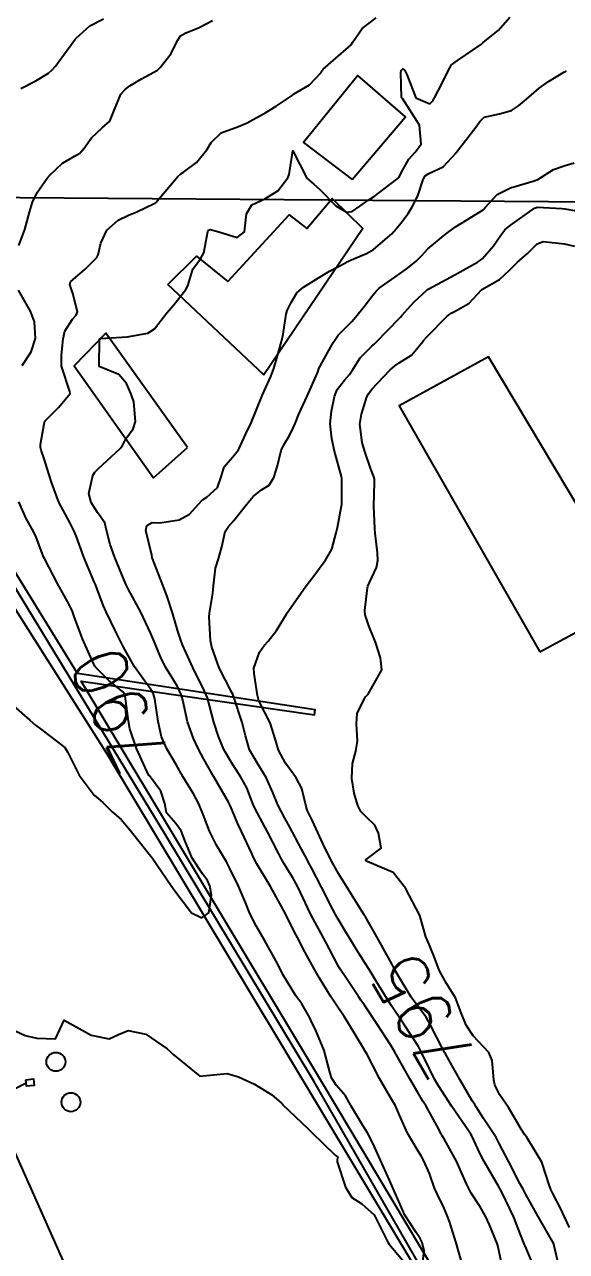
# Model space of a CAD drawing. Header units: metres. Extents: x 307586 to 320046, y 7427249 to 7434250.
# Drawn here: x 319225.3 to 319265.1, y 7428786.1 to 7428876.1 of the extents above; entities that cross this region are included whole.
import ezdxf
from ezdxf.enums import TextEntityAlignment as Align

# ---------------------------------------------------------------- set-up
doc = ezdxf.new("R2010")
doc.units = ezdxf.units.M
doc.header["$MEASUREMENT"] = 0
doc.linetypes.add('CONTINUO', pattern=[0])
for name, color, linetype in [('Canaleta de Drenagem', 151, 'Continuous'), ('Cotas', 45, 'Continuous'), ('Curvas de Nivel 1m', 11, 'Continuous'), ('Curvas de Nivel 5m', 15, 'Continuous'), ('Edificações', 30, 'Continuous'), ('Hidrografia', 140, 'Continuous'), ('Linha Férrea', 20, 'Continuous'), ('Portico', 45, 'Continuous'), ('Postes', 20, 'Continuous'), ('TEXTO', 45, 'Continuous')]:
    doc.layers.add(name, color=color, linetype=linetype)
doc.styles.add('Style-STANDARD', font='STANDARD.shx')

msp = doc.modelspace()

# ---------------------------------------------------------------- linework, layer by layer
at = {"layer": 'Canaleta de Drenagem'}
msp.add_lwpolyline([(319276.11, 7428749.95), (319274.986, 7428751.815), (319260.626, 7428775.893), (319247.188, 7428798.424), (319229.488, 7428827.932), (319246.6, 7428825.449), (319246.655, 7428825.828), (319229.222, 7428828.475), (319213.609, 7428853.82), (319203.287, 7428871.064), (319202.225, 7428870.428), (319205.739, 7428864.844), (319213.686, 7428851.49), (319223.088, 7428835.659), (319231.339, 7428822.646), (319254.93, 7428783.295), (319267.244, 7428762.234), (319274.755, 7428749.95)], dxfattribs=at)
at = {"layer": 'Curvas de Nivel 1m', "flags": 128}
for points, elevation in [([(319225.058, 7428871.414), (319226.16, 7428871.986), (319227.075, 7428872.541), (319227.361, 7428872.783), (319227.593, 7428873.062), (319228.922, 7428874.864), (319229.053, 7428875.041), (319229.075, 7428875.069), (319229.104, 7428875.109), (319230.126, 7428876.022), (319231.126, 7428876.544)], 789), ([(319254.462, 7428784.723), (319254.656, 7428786.108), (319254.488, 7428786.723), (319254.354, 7428787.023), (319254.06, 7428787.465), (319253.233, 7428788.738), (319252.537, 7428790.297), (319252.349, 7428790.747), (319252.101, 7428791.297), (319251.452, 7428792.757), (319250.872, 7428794.026), (319250.492, 7428794.767), (319250.151, 7428795.302), (319249.271, 7428796.784), (319248.869, 7428797.479), (319248.188, 7428798.269), (319247.841, 7428798.804), (319247.691, 7428799.312), (319247.321, 7428800.809), (319246.64, 7428802.412), (319246.436, 7428802.818), (319246.247, 7428803.223), (319245.66, 7428804.232), (319245.226, 7428804.836), (319244.286, 7428806.386), (319244.057, 7428806.852), (319243.79, 7428807.363), (319242.963, 7428808.863), (319242.324, 7428809.97), (319241.858, 7428810.875), (319241.535, 7428811.688), (319241.028, 7428812.883), (319240.376, 7428814.22), (319240.139, 7428814.652), (319239.996, 7428814.896), (319239.413, 7428815.89), (319238.907, 7428816.915), (319238.425, 7428818.138), (319238.105, 7428818.923), (319237.719, 7428819.649), (319236.946, 7428820.935), (319236.465, 7428821.748), (319235.77, 7428822.951), (319235.38, 7428823.845), (319235.123, 7428824.961), (319234.877, 7428826.616), (319234.799, 7428826.966), (319234.712, 7428827.144), (319234.537, 7428827.392), (319233.386, 7428828.982), (319232.568, 7428830.467), (319232.388, 7428830.81), (319232.292, 7428830.994), (319232.037, 7428831.542), (319231.321, 7428833.009), (319231.093, 7428833.498), (319230.62, 7428834.737), (319230.522, 7428835.021), (319230.442, 7428835.206), (319229.687, 7428837.03), (319229.122, 7428838.582), (319228.932, 7428839.037), (319228.678, 7428839.51), (319227.845, 7428841.048), (319227.323, 7428842.445), (319227.14, 7428843.056), (319226.735, 7428844.317), (319226.548, 7428844.87), (319226.508, 7428845.064), (319226.509, 7428845.301), (319226.769, 7428846.809), (319226.824, 7428847.007), (319226.863, 7428847.059), (319227.823, 7428848.009), (319228.67, 7428849.041), (319228.657, 7428849.179), (319228.047, 7428851.048), (319228.028, 7428851.845), (319228.168, 7428853.047), (319228.283, 7428853.611), (319228.857, 7428854.485), (319229.122, 7428854.776), (319229.225, 7428855.036), (319228.883, 7428856.385), (319228.642, 7428857.043), (319228.701, 7428857.235), (319228.896, 7428857.396), (319229.786, 7428858.149), (319230.622, 7428859.023), (319230.721, 7428859.216), (319230.923, 7428860.058), (319231.364, 7428861.014), (319232.189, 7428861.756), (319232.95, 7428862.136), (319233.563, 7428862.374), (319234.843, 7428862.971), (319234.92, 7428863.014), (319234.964, 7428863.05), (319236.58, 7428864.954), (319236.788, 7428865.15), (319236.988, 7428865.29), (319237.942, 7428865.993), (319238.703, 7428866.925), (319239.018, 7428867.459), (319239.761, 7428868.177), (319241.03, 7428868.631), (319241.658, 7428868.891), (319243.041, 7428869.654), (319243.784, 7428870.124), (319244.879, 7428870.852), (319244.974, 7428870.931), (319245.055, 7428871), (319246.221, 7428871.683), (319247.079, 7428872.589), (319247.167, 7428872.743), (319247.244, 7428872.828), (319249.099, 7428874.444), (319249.281, 7428874.618), (319249.396, 7428874.797), (319250.088, 7428875.821), (319251.13, 7428876.607)], 791), ([(319257.395, 7428785.324), (319256.997, 7428786.691), (319256.499, 7428788.265), (319256.34, 7428788.697), (319256.079, 7428789.305), (319255.618, 7428790.237), (319255.404, 7428790.71), (319255.027, 7428791.798), (319254.628, 7428792.722), (319254.447, 7428793.046), (319254.131, 7428793.551), (319253.427, 7428794.737), (319252.842, 7428796.064), (319252.53, 7428796.746), (319252.179, 7428797.376), (319251.38, 7428798.758), (319250.462, 7428800.516), (319250.321, 7428800.769), (319250.216, 7428800.943), (319249.096, 7428802.787), (319248.766, 7428803.31), (319248.256, 7428804.074), (319247.776, 7428804.805), (319246.971, 7428806.125), (319246.569, 7428806.817), (319246.298, 7428807.297), (319245.768, 7428808.288), (319245.495, 7428808.832), (319245.092, 7428809.61), (319244.466, 7428810.848), (319244.337, 7428811.111), (319243.36, 7428812.86), (319242.379, 7428814.513), (319242.185, 7428814.872), (319241.999, 7428815.265), (319241.234, 7428816.888), (319240.974, 7428817.447), (319240.432, 7428818.76), (319240.367, 7428818.901), (319240.289, 7428819.047), (319239.216, 7428820.912), (319238.472, 7428822.196), (319238.079, 7428822.924), (319237.712, 7428823.706), (319237.282, 7428824.932), (319236.944, 7428826.519), (319236.829, 7428826.937), (319236.539, 7428827.537), (319236.006, 7428828.407), (319235.675, 7428828.953), (319235.304, 7428829.702), (319234.788, 7428830.967), (319234.58, 7428831.467), (319233.848, 7428832.978), (319232.965, 7428834.641), (319232.786, 7428834.988), (319232.628, 7428835.341), (319231.956, 7428837), (319231.603, 7428837.946), (319231.35, 7428839.01), (319231.214, 7428839.547), (319230.686, 7428840.295), (319230.222, 7428841.025), (319230.046, 7428841.684), (319230.342, 7428843.024), (319230.493, 7428843.254), (319230.728, 7428843.497), (319232.343, 7428844.996), (319232.511, 7428845.229), (319232.754, 7428845.717), (319233.295, 7428846.454), (319233.474, 7428846.983), (319233.345, 7428848.426), (319233.154, 7428848.986), (319232.801, 7428849.777), (319232.242, 7428850.433), (319230.813, 7428851.02), (319230.817, 7428853.02), (319230.826, 7428853.037), (319230.843, 7428853.053), (319230.896, 7428853.072), (319232.845, 7428853.202), (319234.364, 7428853.458), (319234.851, 7428853.785), (319235.774, 7428854.956), (319236.272, 7428855.549), (319236.884, 7428856.332), (319237.155, 7428856.671), (319237.307, 7428856.936), (319237.669, 7428858.169), (319238.233, 7428858.927), (319238.484, 7428859.357), (319238.782, 7428860.922), (319238.823, 7428861.033), (319238.935, 7428861.077), (319239.509, 7428860.914), (319240.929, 7428860.478), (319241.459, 7428860.892), (319241.62, 7428862.223), (319242.001, 7428862.884), (319242.967, 7428863.326), (319243.921, 7428863.913), (319244.644, 7428864.853), (319244.733, 7428865.106), (319245.013, 7428866.85), (319246.039, 7428864.834), (319246.541, 7428864.389), (319246.975, 7428864.041), (319248.154, 7428862.808), (319248.956, 7428862.343), (319249.361, 7428862.392), (319249.918, 7428862.79), (319250.537, 7428863.214), (319250.97, 7428863.491), (319252.643, 7428864.755), (319252.814, 7428864.924), (319252.991, 7428865.273), (319253.511, 7428866.239), (319253.976, 7428866.74), (319254.42, 7428867.334), (319254.309, 7428868.737), (319253.062, 7428870.675), (319253.023, 7428870.711), (319252.987, 7428870.751), (319252.936, 7428872.607), (319252.949, 7428872.752), (319253.084, 7428872.861), (319253.227, 7428872.749), (319253.385, 7428872.442), (319254.043, 7428870.74), (319255.056, 7428870.285), (319255.283, 7428870.505), (319255.391, 7428870.727), (319255.971, 7428871.824), (319256.413, 7428872.717), (319256.649, 7428873.152), (319257.091, 7428873.482), (319258.842, 7428874.684), (319258.982, 7428874.804), (319259.106, 7428874.899), (319260.087, 7428875.701), (319260.929, 7428876.662)], 792), ([(319260.441, 7428784.646), (319260.051, 7428786.507), (319260.007, 7428786.651), (319259.435, 7428788.028), (319259.146, 7428788.664), (319258.746, 7428789.337), (319258.09, 7428790.354), (319257.911, 7428790.682), (319257.761, 7428791.02), (319257.012, 7428792.691), (319256.139, 7428794.285), (319255.979, 7428794.54), (319255.889, 7428794.704), (319255.607, 7428795.252), (319254.783, 7428796.721), (319254.557, 7428797.104), (319254.183, 7428797.724), (319253.589, 7428798.736), (319252.821, 7428800.13), (319252.479, 7428800.747), (319252.219, 7428801.166), (319251.163, 7428802.761), (319250.257, 7428804.134), (319250.003, 7428804.516), (319249.833, 7428804.776), (319248.904, 7428806.17), (319248.488, 7428806.797), (319248.412, 7428806.916), (319248.296, 7428807.121), (319247.408, 7428808.809), (319246.333, 7428810.791), (319246.321, 7428810.808), (319246.297, 7428810.857), (319245.366, 7428812.835), (319245.016, 7428813.487), (319244.38, 7428814.522), (319244.184, 7428814.852), (319243.95, 7428815.294), (319243.149, 7428816.863), (319242.426, 7428818.224), (319242.204, 7428818.647), (319242.11, 7428818.875), (319241.646, 7428820.083), (319241.204, 7428820.889), (319240.47, 7428822.017), (319239.958, 7428822.905), (319239.547, 7428823.855), (319239.222, 7428824.913), (319238.745, 7428826.702), (319238.66, 7428826.919), (319238.535, 7428827.178), (319237.67, 7428828.929), (319236.925, 7428830.58), (319236.794, 7428830.938), (319236.583, 7428831.593), (319236.172, 7428832.946), (319235.796, 7428834.133), (319235.478, 7428834.957), (319234.708, 7428836.914), (319234.699, 7428836.969), (319234.701, 7428837.017), (319234.655, 7428837.176), (319234.229, 7428838.974), (319234.304, 7428839.346), (319234.679, 7428839.575), (319235.265, 7428839.547), (319236.681, 7428839.756), (319237.442, 7428840.176), (319238.12, 7428840.926), (319238.386, 7428841.235), (319238.701, 7428841.437), (319239.486, 7428842.138), (319239.764, 7428842.91), (319239.984, 7428843.654), (319240.739, 7428844.522), (319241.025, 7428844.896), (319241.572, 7428846.077), (319241.943, 7428846.882), (319242.747, 7428848.825), (319242.764, 7428848.87), (319242.794, 7428848.946), (319243.389, 7428850.282), (319243.623, 7428850.862), (319243.876, 7428851.81), (319244.173, 7428852.857), (319244.304, 7428853.4), (319244.524, 7428854.853), (319244.599, 7428855.12), (319244.876, 7428855.722), (319245.31, 7428856.421), (319245.788, 7428856.837), (319246.9, 7428857.524), (319247.71, 7428858.007), (319248.911, 7428858.652), (319249.007, 7428858.704), (319249.202, 7428858.797), (319250.405, 7428859.299), (319250.921, 7428859.593), (319252.266, 7428860.76), (319252.58, 7428861.114), (319252.945, 7428861.546), (319253.461, 7428862.239), (319253.77, 7428862.742), (319254.174, 7428863.535), (319254.571, 7428864.734), (319254.71, 7428865.009), (319254.99, 7428865.185), (319256.045, 7428865.666), (319256.984, 7428866.71), (319256.993, 7428866.73), (319257.013, 7428866.755), (319258.517, 7428868.688), (319258.722, 7428869.001), (319259.042, 7428869.319), (319260.162, 7428869.553), (319261.05, 7428869.809), (319261.569, 7428870.138), (319262.164, 7428870.643), (319263.071, 7428871.433), (319263.765, 7428871.934), (319264.892, 7428872.612), (319265.015, 7428872.679), (319265.084, 7428872.721)], 793), ([(319262.834, 7428784.622), (319262.051, 7428786.473), (319261.981, 7428786.631), (319261.936, 7428786.75), (319261.198, 7428788.639), (319260.36, 7428790.377), (319260.209, 7428790.649), (319260.096, 7428790.85), (319259.038, 7428792.666), (319258.728, 7428793.27), (319258.142, 7428794.549), (319258.076, 7428794.681), (319257.924, 7428794.904), (319256.686, 7428796.695), (319256.18, 7428797.453), (319255.693, 7428798.212), (319255.405, 7428798.712), (319255.002, 7428799.519), (319254.431, 7428800.727), (319254.219, 7428801.104), (319253.147, 7428802.741), (319252.256, 7428804.101), (319251.841, 7428804.754), (319251.129, 7428805.912), (319250.614, 7428806.767), (319250.298, 7428807.258), (319249.7, 7428808.172), (319249.33, 7428808.785), (319248.956, 7428809.428), (319248.33, 7428810.46), (319248.14, 7428810.802), (319247.925, 7428811.218), (319247.106, 7428812.813), (319246.377, 7428814.231), (319246.171, 7428814.614), (319246.055, 7428814.825), (319245.642, 7428815.584), (319244.984, 7428816.841), (319244.787, 7428817.215), (319244.423, 7428817.858), (319243.907, 7428818.855), (319243.545, 7428819.755), (319243.058, 7428820.864), (319242.467, 7428821.81), (319241.842, 7428822.88), (319241.527, 7428823.918), (319241.302, 7428824.888), (319240.677, 7428826.751), (319240.627, 7428826.899), (319240.603, 7428826.969), (319240.535, 7428827.086), (319239.597, 7428828.91), (319239.068, 7428830.415), (319238.976, 7428830.916), (319238.875, 7428832.641), (319238.892, 7428832.917), (319239.153, 7428834.379), (319239.202, 7428834.914), (319239.335, 7428836.22), (319239.552, 7428836.911), (319239.791, 7428837.78), (319240.04, 7428838.906), (319240.301, 7428839.28), (319240.681, 7428839.718), (319241.61, 7428840.886), (319242.104, 7428841.477), (319242.709, 7428841.972), (319243.271, 7428842.308), (319243.624, 7428842.861), (319243.874, 7428843.716), (319244.151, 7428844.856), (319244.343, 7428845.26), (319244.759, 7428845.95), (319245.06, 7428846.554), (319245.177, 7428846.844), (319245.458, 7428847.518), (319246.058, 7428848.831), (319246.81, 7428850.553), (319246.881, 7428850.75), (319246.903, 7428850.819), (319247.573, 7428852.071), (319247.999, 7428852.808), (319248.333, 7428853.32), (319248.853, 7428853.838), (319249.331, 7428854.322), (319249.739, 7428854.791), (319250.239, 7428855.42), (319250.885, 7428856.255), (319251.115, 7428856.551), (319251.343, 7428856.773), (319252.904, 7428857.863), (319253.421, 7428858.231), (319254.068, 7428858.738), (319254.481, 7428859.171), (319254.922, 7428859.654), (319256.182, 7428860.711), (319256.949, 7428861.261), (319257.833, 7428861.812), (319258.961, 7428862.506), (319259.051, 7428862.591), (319259.122, 7428862.678), (319260.007, 7428863.635), (319260.978, 7428864.142), (319262.709, 7428864.634), (319262.908, 7428864.707), (319262.985, 7428864.751), (319264.135, 7428865.48), (319265, 7428865.763), (319265.648, 7428865.955)], 794), ([(319265.298, 7428787.824), (319264.947, 7428788.597), (319264.68, 7428789.202), (319264.09, 7428790.32), (319263.937, 7428790.612), (319263.835, 7428790.874), (319263.267, 7428792.619), (319262.141, 7428794.468), (319262.018, 7428794.631), (319261.75, 7428795.033), (319260.837, 7428796.643), (319260.182, 7428797.598), (319259.835, 7428798.301), (319259.749, 7428798.657), (319259.641, 7428800.092), (319259.384, 7428800.662), (319258.231, 7428801.885), (319257.724, 7428802.685), (319257.358, 7428803.583), (319256.936, 7428804.693), (319256.279, 7428805.739), (319255.743, 7428806.708), (319255.364, 7428807.775), (319254.955, 7428808.72), (319254.764, 7428809.17), (319254.333, 7428810.73), (319253.269, 7428812.741), (319252.374, 7428813.869), (319250.462, 7428814.69), (319250.383, 7428814.732), (319250.366, 7428814.754), (319250.355, 7428814.77), (319250.354, 7428814.8), (319250.384, 7428814.843), (319251.492, 7428815.664), (319251.306, 7428816.761), (319251.021, 7428817.366), (319250.425, 7428817.944), (319250.008, 7428818.364), (319249.783, 7428818.787), (319249.519, 7428819.713), (319249.34, 7428820.791), (319249.376, 7428821.885), (319249.634, 7428822.788), (319249.753, 7428823.524), (319249.676, 7428824.788), (319249.736, 7428825.566), (319250.346, 7428826.782), (319250.438, 7428826.877), (319250.535, 7428826.974), (319251.543, 7428828.765), (319251.442, 7428829.647), (319251.069, 7428830.773), (319250.591, 7428831.975), (319250.316, 7428832.783), (319250.287, 7428833.102), (319250.484, 7428834.781), (319250.517, 7428834.889), (319250.629, 7428835.17), (319251.143, 7428836.275), (319251.242, 7428836.771), (319251.227, 7428837.34), (319251.059, 7428838.774), (319251.023, 7428839.121), (319250.959, 7428840.776), (319251, 7428842.494), (319250.991, 7428842.776), (319250.933, 7428842.985), (319250.73, 7428843.471), (319250.288, 7428844.785), (319250.096, 7428845.443), (319249.935, 7428846.788), (319250.046, 7428847.521), (319250.434, 7428848.784), (319250.559, 7428849.019), (319250.799, 7428849.365), (319252.126, 7428850.76), (319252.5, 7428851.072), (319252.821, 7428851.284), (319253.717, 7428851.854), (319254.441, 7428852.734), (319254.621, 7428852.956), (319254.847, 7428853.188), (319256.344, 7428854.708), (319256.634, 7428854.936), (319256.868, 7428855.06), (319257.93, 7428855.636), (319258.868, 7428856.68), (319260.172, 7428857.396), (319260.907, 7428858.098), (319261.477, 7428858.652), (319262.239, 7428859.325), (319262.934, 7428860.013), (319263.37, 7428860.192), (319264.934, 7428860.024), (319265.679, 7428859.852)], 796), ([(319224.233, 7428802.451), (319225.379, 7428801.919), (319226.223, 7428801.712), (319227.597, 7428801.671), (319228.243, 7428803.04), (319230.227, 7428801.942), (319231.537, 7428801.683), (319232.228, 7428801.993), (319232.919, 7428802.296), (319234.228, 7428802.005), (319235.801, 7428800.946), (319236.012, 7428800.744), (319236.209, 7428800.55), (319238.193, 7428798.92), (319240.195, 7428799.14), (319241.029, 7428798.882), (319242.188, 7428798.334), (319243.474, 7428797.563), (319244.174, 7428796.96), (319244.222, 7428796.898), (319244.264, 7428796.849), (319246.147, 7428795.066), (319246.384, 7428794.818), (319248.126, 7428793.131), (319248.306, 7428792.979), (319248.27, 7428792.798), (319248.269, 7428792.649), (319248.865, 7428790.788), (319249.335, 7428790.031), (319250.081, 7428789.571), (319250.98, 7428788.761), (319251.902, 7428786.904), (319251.972, 7428786.751), (319252.051, 7428786.635), (319253.639, 7428784.734)], 791)]:
    msp.add_lwpolyline(points, dxfattribs=dict(at, elevation=elevation))
at = {"layer": 'Curvas de Nivel 5m', "flags": 128}
for points, elevation in [([(319224.921, 7428859.9), (319225.346, 7428861.084), (319225.691, 7428862.34), (319225.913, 7428863.081), (319226.255, 7428863.792), (319226.981, 7428864.834), (319227.181, 7428865.067), (319228.108, 7428865.942), (319229.004, 7428866.453), (319229.376, 7428866.667), (319229.697, 7428867.033), (319230.243, 7428867.805), (319231.028, 7428868.541), (319231.596, 7428869.012), (319231.926, 7428869.891), (319232.389, 7428871), (319232.705, 7428871.349), (319233.062, 7428871.628), (319233.913, 7428872.138), (319235.08, 7428872.774), (319235.184, 7428872.867), (319235.277, 7428872.968), (319236.074, 7428873.979), (319236.553, 7428874.955), (319236.775, 7428875.286), (319237.111, 7428875.481), (319238.15, 7428875.901), (319239.125, 7428876.403)], 790), ([(319264.626, 7428784.601), (319264.183, 7428786.475), (319264.145, 7428786.609), (319264.122, 7428786.677), (319264.055, 7428786.787), (319263.01, 7428788.621), (319262.09, 7428790.294), (319261.906, 7428790.632), (319261.669, 7428791.064), (319260.847, 7428792.643), (319260.136, 7428793.996), (319259.917, 7428794.429), (319259.79, 7428794.655), (319258.998, 7428795.83), (319258.456, 7428796.676), (319258.35, 7428796.853), (319258.177, 7428797.134), (319257.25, 7428798.689), (319256.212, 7428800.563), (319256.166, 7428800.654), (319256.141, 7428800.701), (319256.044, 7428800.874), (319255.097, 7428802.717), (319254.798, 7428803.271), (319254.255, 7428803.967), (319253.685, 7428804.736), (319252.764, 7428806.267), (319252.498, 7428806.748), (319252.297, 7428807.127), (319251.404, 7428808.759), (319250.332, 7428810.631), (319250.278, 7428810.717), (319250.248, 7428810.771), (319250.075, 7428811.036), (319249.005, 7428812.79), (319248.751, 7428813.178), (319248.373, 7428813.769), (319247.801, 7428814.806), (319247.215, 7428815.997), (319246.854, 7428816.816), (319246.422, 7428817.712), (319246.071, 7428818.467), (319245.959, 7428818.827), (319245.665, 7428820.052), (319245.252, 7428820.838), (319244.469, 7428821.896), (319243.96, 7428822.855), (319243.73, 7428823.618), (319243.339, 7428824.862), (319242.527, 7428826.479), (319242.407, 7428826.872), (319242.167, 7428828.494), (319242.15, 7428828.876), (319242.565, 7428830.047), (319242.905, 7428830.531), (319243.212, 7428830.864), (319243.808, 7428831.635), (319244.543, 7428832.851), (319244.564, 7428832.89), (319244.604, 7428832.944), (319245.924, 7428834.83), (319246.224, 7428835.231), (319246.637, 7428835.772), (319247.079, 7428836.383), (319247.408, 7428836.812), (319247.861, 7428837.608), (319248.195, 7428838.805), (319248.279, 7428839.202), (319248.588, 7428840.801), (319248.598, 7428840.897), (319248.612, 7428842.801), (319248.59, 7428842.936), (319248.06, 7428844.807), (319247.866, 7428845.699), (319247.745, 7428846.81), (319247.849, 7428847.743), (319248.075, 7428848.807), (319248.264, 7428849.34), (319248.805, 7428850.016), (319249.175, 7428850.431), (319249.4, 7428850.794), (319249.957, 7428851.658), (319250.839, 7428852.54), (319250.97, 7428852.649), (319251.105, 7428852.776), (319252.861, 7428854.589), (319252.942, 7428854.669), (319253.012, 7428854.749), (319253.884, 7428855.734), (319254.892, 7428856.671), (319254.928, 7428856.694), (319254.983, 7428856.729), (319256.903, 7428857.737), (319257.518, 7428858.082), (319258.566, 7428858.683), (319258.78, 7428858.817), (319258.917, 7428858.942), (319259.719, 7428859.884), (319260.278, 7428860.667), (319260.57, 7428861.04), (319260.95, 7428861.372), (319262.729, 7428862.634), (319262.964, 7428862.705), (319264.734, 7428862.612), (319264.963, 7428862.582), (319266.673, 7428862.297)], 795), ([(319225.15, 7428851.085), (319225.806, 7428852.098), (319226.136, 7428853.071), (319226.067, 7428854.284), (319225.769, 7428855.076), (319224.886, 7428856.629)], 790), ([(319224.518, 7428826.107), (319225.722, 7428825.072), (319226.132, 7428824.698), (319226.497, 7428824.434), (319228.281, 7428823.042), (319228.478, 7428822.726), (319229.34, 7428821.031), (319230.438, 7428819.547), (319230.719, 7428819.299), (319231.06, 7428819.011), (319231.761, 7428818.335), (319232.421, 7428817.774), (319233.069, 7428816.983), (319234.388, 7428815.324), (319234.68, 7428814.966), (319235.365, 7428813.947), (319236.056, 7428812.945), (319236.357, 7428812.535), (319237.583, 7428810.927), (319238.329, 7428810.548), (319238.851, 7428810.912), (319239.039, 7428812.223), (319238.91, 7428812.912), (319238.741, 7428813.289), (319238.372, 7428813.787), (319237.631, 7428814.928), (319237.095, 7428816.24), (319236.809, 7428816.936), (319236.418, 7428817.47), (319235.745, 7428818.269), (319235.61, 7428818.952), (319235.337, 7428819.852), (319234.484, 7428820.97), (319234.453, 7428821.007), (319233.534, 7428822.979), (319233.057, 7428824.425), (319232.951, 7428824.986), (319232.706, 7428826.812), (319232.65, 7428826.989), (319232.534, 7428827.132), (319231.501, 7428827.964), (319230.552, 7428828.918), (319230.482, 7428829.021), (319230.405, 7428829.17), (319229.577, 7428831.03), (319228.974, 7428832.66), (319228.843, 7428833.038), (319228.608, 7428833.549), (319227.776, 7428835.048), (319226.791, 7428836.919), (319226.723, 7428837.059), (319226.655, 7428837.246), (319226.163, 7428838.562), (319225.893, 7428839.072), (319225.452, 7428839.85), (319224.898, 7428841.087)], 790)]:
    msp.add_lwpolyline(points, dxfattribs=dict(at, elevation=elevation))
at = {"layer": 'Edificações'}
for points in [[(319249.365, 7428864.75), (319253.287, 7428869.344), (319249.771, 7428872.383), (319245.781, 7428867.452), (319249.365, 7428864.75)], [(319237.287, 7428845.068), (319231.287, 7428853.46), (319228.972, 7428851.062), (319234.801, 7428842.842), (319237.287, 7428845.068)], [(319263.13, 7428830.065), (319270.043, 7428833.816), (319259.375, 7428851.718), (319252.804, 7428848.137), (319263.13, 7428830.065)]]:
    msp.add_lwpolyline(points, dxfattribs=at)
msp.add_lwpolyline([(319235.85, 7428857.04), (319237.934, 7428859.121), (319240.243, 7428857.265), (319244.748, 7428862.159), (319246.043, 7428861.146), (319247.902, 7428863.34), (319250.154, 7428861.146), (319242.89, 7428850.402)], close=True, dxfattribs=at)
at = {"layer": 'Hidrografia'}
msp.add_lwpolyline([(319275.545, 7428749.95), (319274.337, 7428751.966), (319266.31, 7428765.486), (319256.56, 7428781.159), (319246.543, 7428798.555), (319235.611, 7428816.709), (319224.46, 7428835.078), (319212.558, 7428854.572), (319202.54, 7428870.256), (319195.482, 7428886.255), (319192.489, 7428891.753), (319185.386, 7428899.37), (319176.09, 7428909.745), (319165.587, 7428920.73), (319158.953, 7428927.365), (319145.039, 7428939.903)], dxfattribs=at)
at = {"layer": 'Linha Férrea'}
msp.add_lwpolyline([(319242.007, 7428749.95), (319238.259, 7428761.126), (319230.4, 7428780.331), (319224.164, 7428794.42), (319217.974, 7428806.844), (319210.409, 7428820.601), (319203.633, 7428832.028), (319197.188, 7428842.333), (319188.748, 7428854.598), (319182.139, 7428863.619), (319173.701, 7428874.636), (319165.431, 7428884.525), (319155.286, 7428895.588), (319144.313, 7428907.269)], dxfattribs=at)
at = {"layer": 'Portico'}
msp.add_lwpolyline([(319214.709, 7428792.919), (319225.455, 7428798.434)], dxfattribs=at)
msp.add_lwpolyline([(319225.429, 7428798.674), (319225.981, 7428798.735), (319226.034, 7428798.255), (319225.481, 7428798.194)], close=True, dxfattribs=at)
at = {"layer": 'Postes'}
for centre in [(319227.628, 7428799.981), (319228.733, 7428797.017)]:
    msp.add_circle(centre, 0.694, dxfattribs=at)
at = {"layer": 'TEXTO', "linetype": 'CONTINUO'}
msp.add_polyline3d([(319186.192, 7428863.725, 0), (319654.731, 7428860.164, 0)], dxfattribs=at)

# ---------------------------------------------------------------- texts
at = {"layer": 'Cotas', "style": 'Style-STANDARD'}
for s, rotation, p in [('790', 115.55688, (319232.286, 7428825.777, 790)), ('795', 120.25872, (319254.575, 7428803.35, 795))]:
    msp.add_text(s, height=4, rotation=rotation, dxfattribs=at).set_placement(p, align=Align.MIDDLE_CENTER)

doc.saveas('drawing.dxf')
